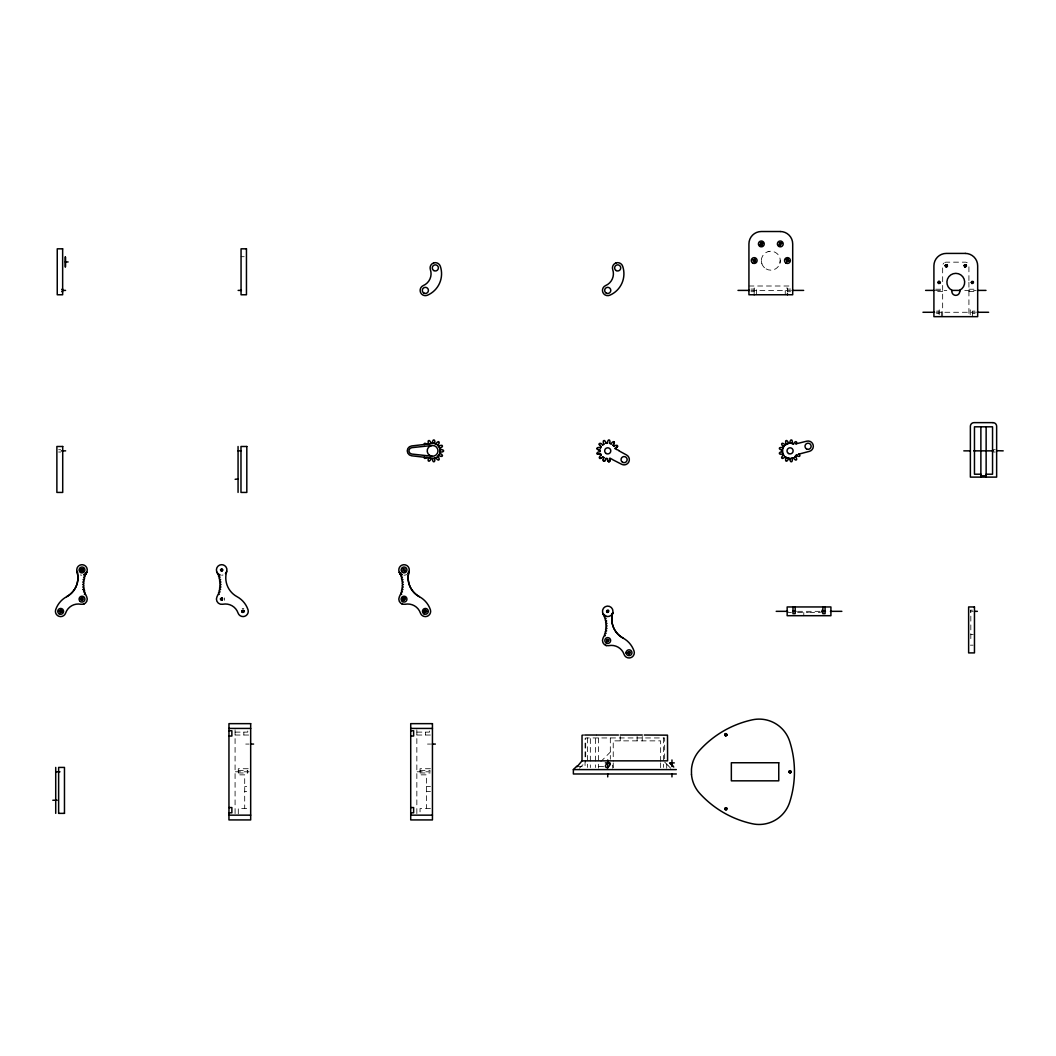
<?xml version="1.0" encoding="UTF-8"?>
<svg xmlns="http://www.w3.org/2000/svg" width="1056" height="1056" viewBox="0 0 1056 1056"><rect width="100%" height="100%" fill="white"/><g stroke="black" fill="none" stroke-linecap="round" stroke-linejoin="round"><path stroke-width="0.75" stroke-dasharray="5 3.75" d="M803.788 615.701L803.788 612.493M970.372 611.173L973.13 611.332M779.896 263.38L780.278 260.132M600.772 761.653L610.315 752.096M579.374 768.2L584.826 762.894M768.108 251.592L769.032 251.368M241.058 256.7L244.174 256.7M748.928 286.004L791.327 286.004M751.04 289.08L754.182 289.08M787.446 289.08L790.601 289.08M935.656 289.225L942.665 289.225M968.92 289.225L975.916 289.225M751.12 290.4L790.508 290.4M935.392 290.4L946.81 290.4M964.762 290.4L976.193 290.4M968.92 291.562L975.916 291.562M751.04 291.707L754.182 291.707M787.446 291.707L790.601 291.707M942.665 291.562L935.656 291.562M936.54 311.111L939.154 311.111M972.418 311.111L975.044 311.111M936.091 312.272L975.48 312.272M936.54 313.447L939.154 313.447M972.418 313.447L975.044 313.447M58.634 449.698L60.68 449.698M992.548 449.698L995.28 449.698M58.634 452.021L60.68 452.021M972.418 610.157L970.372 610.157L970.372 612.48L972.418 612.493M797.544 611.332L820.525 611.332M788.278 612.493L791.393 612.493M797.597 612.493L808.474 612.493M809.596 612.493L820.472 612.493M970.82 634.379L973.249 634.379M970.411 645.176L973.117 645.176M235.079 732.112L247.764 732.112L247.764 729.854M416.843 732.112L429.528 732.112L429.528 729.854M235.079 735.029L248.648 735.029M416.843 735.029L430.412 735.029M245.731 744.071L248.873 744.071M427.495 744.071L430.637 744.071M577.183 766.682L585.05 766.445L585.077 738.659M603.636 766.682L595.584 766.326M248.2 768.728L238.286 768.728L238.286 774.853L244.702 774.853L244.702 808.553M430.412 768.728L420.05 768.728L420.05 774.853L426.466 774.853L426.466 808.553M238.286 770.629L247.764 770.629M420.05 770.629L430.162 770.629M235.369 771.791L250.681 771.791M417.133 771.791L430.32 771.791M238.286 772.966L247.764 772.966M420.05 772.966L430.162 772.966M244.702 786.39L246.695 786.39M426.466 786.39L430.452 786.39M244.702 791.538L246.695 791.538M426.466 791.538L430.452 791.538M246.695 808.408L238.286 808.553L238.286 815.417M430.452 808.408L420.05 808.553L420.05 815.417M992.548 452.021L995.28 452.021M664.66 762.062L667.88 765.336M670.758 768.306L668.052 765.521M666.706 764.108L666.706 768.266M761.851 263.789L761.323 260.7M972.418 316.655L972.418 309.936L970.226 309.936L970.226 316.655M970.82 616.15L970.82 639.197M968.92 280.579L968.92 265.808A3.643 3.643 0 0 0 968.854 265.148M968.92 282.216L968.92 313.368M942.665 316.655L942.665 265.808A3.643 3.643 0 0 1 943.853 263.116M941.345 316.655L941.345 309.936L939.154 309.936L939.154 316.655M787.446 292.076L787.446 288.05L785.255 288.05L785.255 294.756M756.373 294.756L756.373 288.05L754.182 288.05L754.182 293.264M664.66 758.842L664.66 737.946L585.697 737.946L585.697 762.062M663.564 737.946L663.564 767.435M660.647 761.363L660.647 740.863L613.232 740.863L613.232 761.363M660.647 762.947L660.647 767.672M642.259 736.494L642.259 740.863M637.111 736.494L637.111 740.863M620.242 736.494L620.242 740.863M613.232 762.947L613.232 767.672M610.315 737.946L610.315 759.238M598.501 737.946L598.501 768.148M595.584 738.619L595.584 767.554M590.33 738.619L590.33 767.554M587.413 737.946L587.413 767.435M425.594 732.112L425.594 735.029M416.843 729.854L416.843 815.417M247.764 770.669L247.764 772.913M243.83 732.112L243.83 735.029M235.079 729.854L235.079 815.417M612.731 768.306A10.415 6.56 -24.5 0 0 612.85 767.844L612.718 765.521A5.9 3.683 -26.5 0 0 612.533 765.178M406.679 574.49A5.254 5.254 0 0 1 403.92 575.203M242.18 608.533A2.917 2.917 0 0 1 243.83 608.52M224.36 597.947A2.917 2.917 0 0 1 224.36 600.27M223.001 575.018A5.254 5.254 0 0 1 221.588 575.177M81.774 575.203A5.254 5.254 0 0 1 80.362 574.939M967.19 262.72A3.643 3.643 0 0 0 965.276 262.165L946.308 262.165A3.643 3.643 0 0 0 944.394 262.72M766.075 268.897A9.478 9.478 0 0 0 780.292 260.687A9.478 9.478 0 0 0 766.075 252.476A9.478 9.478 0 0 0 766.075 268.897"/><path stroke-width="1.5" d="M238.062 478.975L235.145 479.305M996.64 450.688L1003.2 450.859M432.472 458.66L432.538 460.192A3.92 3.92 0 0 0 432.96 461.076A5.702 5.702 0 0 0 433.448 461.762A10.943 10.943 0 0 0 434.372 461.657L434.689 460.865A3.92 3.92 0 0 0 434.887 459.901L434.584 458.41M607.609 458.66L607.675 460.192A4.198 4.198 0 0 0 608.084 461.076A5.702 5.702 0 0 0 608.586 461.762A10.943 10.943 0 0 0 609.497 461.657L609.616 461.406A4.356 4.356 0 0 0 610.012 459.901L609.708 458.41M789.954 458.66L790.02 460.192A4.198 4.198 0 0 0 790.429 461.076A5.702 5.702 0 0 0 790.931 461.762A10.943 10.943 0 0 0 791.842 461.657L791.96 461.406A4.356 4.356 0 0 0 792.37 459.901L792.053 458.41M405.385 599.135L403.854 600.362M83.12 570.662C76.771 571.534 83.873 566.887 83.279 569.567M755.423 260.964C755.053 264.739 749.958 257.096 755.489 260.41M788.753 260.634L788.726 260.832M82.46 597.854L80.665 598.95L82.183 600.376L80.665 598.963L81.457 597.868L82.804 598.052L83.266 599.32L82.355 600.336M60.152 612.533C57.856 608.784 64.231 611.134 61.789 612.031M426.69 611.332L425.858 612.546M726.924 735.134C725.736 737.444 723.254 733.801 725.842 733.537C728.495 736.494 726.185 732.349 724.693 734.501M724.68 808.843L726.013 810.031L726.937 808.474L726.739 809.609L724.865 809.516L725.472 807.774M790.97 772.53C789.188 774.391 787.882 770.194 790.39 770.669C792.383 774.431 790.68 768.926 788.924 771.593M611.239 443.903L612.005 442.583A4.198 4.198 0 0 1 612.797 441.976A5.702 5.702 0 0 1 613.549 441.606A10.943 10.943 0 0 1 614.315 442.134L614.302 442.411A4.356 4.356 0 0 1 613.958 443.916L612.982 445.104M59.36 611.358L59.783 610.368L59.387 611.094M80.718 570.148L81.286 568.854L82.579 568.748M724.667 734.712L725.63 735.86L726.871 735.24M80.705 569.87L82.355 568.669M440.233 451.374L439.969 452.918M626.195 652.199L626.195 653.255A2.917 2.917 0 0 0 630.67 655.156A2.917 2.917 0 0 0 630.67 650.298A2.917 2.917 0 0 0 626.195 652.199L626.195 653.255M605.972 458.462L605.537 459.928A4.356 4.356 0 0 1 604.494 461.063L604.283 461.248A10.943 10.943 0 0 1 603.412 460.918A5.702 5.702 0 0 1 603.293 460.073A4.198 4.198 0 0 1 603.332 459.096L603.992 457.71M430.848 458.462L430.478 459.809A3.92 3.92 0 0 1 429.792 460.693L429.158 461.248A10.943 10.943 0 0 1 428.287 460.918A5.702 5.702 0 0 1 428.168 460.073A3.92 3.92 0 0 1 428.208 459.096L428.868 457.71M788.317 458.462L787.895 459.928A4.356 4.356 0 0 1 786.839 461.063L786.628 461.248A10.943 10.943 0 0 1 785.756 460.918A5.702 5.702 0 0 1 785.638 460.073A4.198 4.198 0 0 1 785.69 459.096L786.337 457.71M434.584 443.309L434.874 441.817A3.92 3.92 0 0 0 434.689 440.854L434.372 440.062A10.943 10.943 0 0 0 433.448 439.956A5.702 5.702 0 0 0 432.96 440.642A3.92 3.92 0 0 0 432.538 441.54L432.472 443.058M609.708 443.309L610.012 441.817A4.356 4.356 0 0 0 609.602 440.326L609.497 440.062A10.943 10.943 0 0 0 608.586 439.956A5.702 5.702 0 0 0 608.084 440.642A4.198 4.198 0 0 0 607.662 441.54L607.609 443.058M792.053 443.309L792.356 441.817A4.356 4.356 0 0 0 791.947 440.326L791.842 440.062A10.943 10.943 0 0 0 790.931 439.956A5.702 5.702 0 0 0 790.429 440.642A4.198 4.198 0 0 0 790.007 441.54L789.954 443.058M724.693 808.672L725.525 807.761L726.739 808.13M419.39 596.693A21.516 21.516 0 0 1 409.068 571.481L408.54 573.58A21.516 21.516 0 0 0 419.39 596.693A23.338 23.338 0 0 1 430.36 609.642A5.254 5.254 0 0 1 427.086 616.321A5.254 5.254 0 0 1 420.42 613.048A13.385 13.385 0 0 0 405.095 604.27A5.254 5.254 0 0 1 399.353 596.772A27.377 27.377 0 0 0 400.343 594.541L401.689 594.304L400.805 593.261A27.377 27.377 0 0 0 401.122 592.271L402.428 591.928L401.478 590.964A27.377 27.377 0 0 0 401.689 589.961L402.97 589.499L401.927 588.628A27.377 27.377 0 0 0 402.059 587.598L403.3 587.03L402.178 586.252A27.377 27.377 0 0 0 402.23 585.222L403.405 584.536L402.23 583.862A27.377 27.377 0 0 0 402.178 582.833L403.3 582.054L402.059 581.473A27.377 27.377 0 0 0 401.927 580.457L402.97 579.586L401.689 579.124A27.377 27.377 0 0 0 401.478 578.107L402.428 577.157L401.122 576.8A27.377 27.377 0 0 0 400.805 575.824L401.689 574.781L400.343 574.543A27.377 27.377 0 0 0 399.353 572.299L401.095 574.292A3.934 3.934 0 0 0 401.716 574.649L401.874 574.728M623.066 638.075A21.516 21.516 0 0 1 612.744 612.863L612.216 614.948A21.516 21.516 0 0 0 623.066 638.075A23.338 23.338 0 0 1 634.036 651.024A5.254 5.254 0 0 1 630.762 657.69A5.254 5.254 0 0 1 624.096 654.43A13.385 13.385 0 0 0 608.771 645.652A5.254 5.254 0 0 1 603.029 638.154A27.364 27.364 0 0 0 604.019 635.91L605.365 635.672L604.494 634.63A27.364 27.364 0 0 0 604.798 633.653L606.104 633.296L605.154 632.346A27.364 27.364 0 0 0 605.378 631.33L606.646 630.868L605.603 629.996A27.364 27.364 0 0 0 605.748 628.98L606.976 628.399L605.867 627.62A27.364 27.364 0 0 0 605.906 626.591L607.081 625.918L605.906 625.231A27.364 27.364 0 0 0 605.867 624.202L606.976 623.423L605.748 622.855A27.364 27.364 0 0 0 605.603 621.839L606.646 620.954L605.378 620.492A27.364 27.364 0 0 0 605.154 619.489L606.104 618.526L604.798 618.182A27.364 27.364 0 0 0 604.494 617.192L605.365 616.15L604.019 615.925A27.364 27.364 0 0 0 603.029 613.681L605.88 616.242M405.214 570.504L404.91 568.973L403.339 568.828M439.837 453.341L439.85 453.314A9.398 9.398 0 0 0 439.969 452.918M409.068 571.481L408.474 572.774M612.744 612.863L612.15 614.156M796.369 443.744L796.435 443.546A4.963 4.963 0 0 0 796.646 442.332L796.66 442.134A10.943 10.943 0 0 0 795.894 441.606A5.702 5.702 0 0 0 795.142 441.976A4.198 4.198 0 0 0 794.35 442.57L793.597 443.903M782.879 448.232L783.037 447.836A7.92 7.92 0 0 1 783.42 447.071L784.027 446.16M83.714 589.723L83.081 589.499L84.124 588.628A27.377 27.377 0 0 1 83.992 587.598L82.751 587.03L83.873 586.252A27.377 27.377 0 0 1 83.82 585.222L82.645 584.536L83.82 583.862A27.377 27.377 0 0 1 83.873 582.833L82.751 582.054L83.992 581.473A27.377 27.377 0 0 1 84.124 580.457L83.081 579.586L84.361 579.124A27.377 27.377 0 0 1 84.586 578.107L83.622 577.157L84.929 576.8A27.377 27.377 0 0 1 85.246 575.81L84.374 574.781L85.708 574.543L86.698 572.299L84.955 574.292A3.934 3.934 0 0 1 84.335 574.649L84.176 574.728M644.279 735.029L667.498 735.161L667.577 760.848L582.014 760.848L577.13 766.682M436.115 443.903L436.88 442.583A3.92 3.92 0 0 1 437.672 441.989A5.702 5.702 0 0 1 438.425 441.606A10.943 10.943 0 0 1 439.19 442.134A5.702 5.702 0 0 1 439.098 442.966A3.92 3.92 0 0 1 438.821 443.916L437.857 445.104M788.647 261.056L786.958 261.756M439.283 454.582L437.633 456.628M614.077 446.332L615.239 445.566A4.198 4.198 0 0 1 616.334 445.355A5.702 5.702 0 0 1 617.192 445.368A10.943 10.943 0 0 1 617.615 446.186L617.47 446.437A4.356 4.356 0 0 1 616.466 447.612L615.054 448.206M780.529 242.616C776.992 246.629 784.476 243.355 780.582 242.629M426.941 457.446L426.571 457.802A3.92 3.92 0 0 1 425.542 458.264L424.723 458.449A10.943 10.943 0 0 1 424.103 457.763L424.156 457.604A5.346 5.346 0 0 1 424.314 457.156M602.633 456.773L601.577 457.882A4.198 4.198 0 0 1 600.679 458.264A5.702 5.702 0 0 1 599.848 458.449A10.943 10.943 0 0 1 599.24 457.763L599.32 457.499A4.356 4.356 0 0 1 600.006 456.113L601.234 455.189M784.991 456.773L783.922 457.882A4.356 4.356 0 0 1 782.47 458.396L782.192 458.449A10.943 10.943 0 0 1 781.585 457.763L781.664 457.499A4.356 4.356 0 0 1 782.364 456.113L783.578 455.189M761.363 242.59C757.944 248.741 765.943 242.194 761.455 242.603M405.068 570.755L404.501 571.177M760.399 242.972L760.505 242.88M61.697 612.15L60.456 612.625M779.315 243.038L779.816 242.682M62.647 289.08L61.789 289.37M676.328 773.982L573.368 773.982L573.368 769.6L576.919 766.062M405.174 598.356L402.983 598.343L403.709 600.336M403.3 598.013L405.068 598.211M438.953 446.332L440.246 445.526A3.92 3.92 0 0 1 441.21 445.355A5.702 5.702 0 0 1 442.055 445.368A10.943 10.943 0 0 1 442.49 446.186A5.702 5.702 0 0 1 442.028 446.899A3.92 3.92 0 0 1 441.342 447.612L439.93 448.206M403.432 568.775L402.772 570.306L404.21 571.243M429.409 457.829L411.642 455.796A4.963 4.963 0 0 1 411.642 445.936L429.409 443.903M435.904 457.763L434.676 458.225M84.097 603.94L83.424 604.177M600.468 453.737L599.016 454.212A4.198 4.198 0 0 1 598.039 454.146A5.702 5.702 0 0 1 597.221 453.922A10.943 10.943 0 0 1 596.996 453.024L597.194 452.826A4.356 4.356 0 0 1 598.462 451.928L599.966 451.678M782.813 453.737L781.506 454.199A4.356 4.356 0 0 1 779.843 454.001L779.566 453.922A10.943 10.943 0 0 1 779.341 453.024L779.539 452.826A4.356 4.356 0 0 1 780.806 451.928L782.311 451.678M430.333 443.546L431.244 443.322M798.283 454.278L809.411 451.348A5.254 5.254 0 0 0 813.16 444.972A5.254 5.254 0 0 0 806.81 441.17L795.643 443.929M791.512 458.383L793.399 457.763A7.656 7.656 0 0 1 791.393 458.41M599.848 458.449L600.125 458.41A4.356 4.356 0 0 0 601.59 457.882M440.326 449.803L441.844 449.684A3.92 3.92 0 0 1 442.781 449.988A5.702 5.702 0 0 1 443.533 450.397A10.943 10.943 0 0 1 443.533 451.321A5.702 5.702 0 0 1 442.781 451.73A3.92 3.92 0 0 1 441.844 452.034L440.326 451.915M433.369 458.476L432.102 458.502M432.023 445.5L411.827 447.665A3.208 3.208 0 0 0 411.827 454.054L432.023 456.232M790.271 772.939L788.911 771.896M82.104 600.376L80.665 599.135M432.274 443.216L433.369 443.243M822.888 606.962L830.914 606.949L830.914 615.701L787.156 615.701L787.156 606.949L795.181 606.962M65.327 261.954L68.112 261.954M62.304 290.4L65.564 290.4M238.141 290.4L241.402 290.4M737.999 290.4L749.483 290.4M792.145 290.4L803.642 290.4M925.597 290.4L933.755 290.4M951.707 290.4L959.864 290.4M977.83 290.4L985.987 290.4M61.789 291.562L62.647 291.852M922.97 312.272L934.454 312.272M977.13 312.272L988.614 312.272M61.38 450.859L65.644 450.859M238.062 450.859L240.9 450.859M963.811 450.859L970.372 450.859M973.658 450.859L993.353 450.859M980.879 474.21L974.464 474.21L974.464 426.809L992.548 426.809L992.548 474.21L986.132 474.21M980.879 475.82L986.132 475.82M776.213 611.332L787.697 611.332M792.62 611.332L795.907 611.332M822.162 611.332L825.449 611.332M830.372 611.332L841.856 611.332M974.543 611.332L977.381 611.332M228.954 728.429L250.681 728.429M410.718 728.429L432.445 728.429M228.954 730.765L231.871 730.765L231.871 736.019L228.954 736.019M410.718 730.765L413.635 730.765L413.635 736.019L410.718 736.019M583.268 735.029L582.028 735.332L582.014 760.848M584.707 735.029L595.94 735.029M596.746 735.029L618.42 735.029M620.242 735.029L642.259 735.029M250.457 744.071L253.598 744.071M432.221 744.071L435.362 744.071M605.405 762.894L610.051 762.894M674.282 762.894L669.636 762.894L670.639 763.937M573.368 769.6L676.328 769.6M55.717 771.791L59.968 771.791M52.8 800.237L57.182 800.237M228.954 807.563L231.871 807.563L231.871 812.816L228.954 812.816M410.718 807.563L413.635 807.563L413.635 812.816L410.718 812.816M58.634 813.371L64.469 813.371M228.954 815.153L250.681 815.153M410.718 815.153L432.445 815.153M81.906 571.243L82.949 570.874L80.916 570.662M726.04 807.734L726.739 808.144M782.311 450.041L780.806 449.79A4.356 4.356 0 0 1 779.552 448.879L779.341 448.694A10.943 10.943 0 0 1 779.566 447.797L779.843 447.704A4.356 4.356 0 0 1 781.374 447.493L782.813 447.982M599.966 450.041L598.462 449.79A4.198 4.198 0 0 1 597.617 449.262A5.702 5.702 0 0 1 596.996 448.694A10.943 10.943 0 0 1 597.221 447.797L597.485 447.704A4.356 4.356 0 0 1 599.029 447.493L600.468 447.982M431.416 458.423L430.36 458.185M425.04 612.599L424.446 612.256M434.676 443.494L436.207 444.114M606.302 645.559L605.629 645.322M402.626 604.177L401.953 603.94M597.221 453.922L597.485 454.014A4.356 4.356 0 0 0 599.029 454.225M81.655 571.204L80.784 570.398M439.93 453.512L441.329 454.12A3.92 3.92 0 0 1 442.015 454.832A5.702 5.702 0 0 1 442.49 455.532A10.943 10.943 0 0 1 442.055 456.35A5.702 5.702 0 0 1 441.21 456.364A3.92 3.92 0 0 1 440.233 456.205L438.953 455.387M83.081 589.499L84.361 589.961M610.025 458.159L612.322 459.426A5.003 5.003 0 0 0 613.364 460.033L621.654 464.284A5.254 5.254 0 0 0 628.729 462.106A5.254 5.254 0 0 0 626.617 455.017L618.658 450.674M615.08 448.721L616.915 449.671A3.498 3.498 0 0 1 617.522 449.83L617.76 449.922A5.346 5.346 0 0 1 618.433 450.265L618.658 450.397M783.578 446.53L782.456 445.711A4.356 4.356 0 0 1 781.678 444.22L781.585 443.956A10.943 10.943 0 0 1 782.192 443.269L782.47 443.309A4.356 4.356 0 0 1 783.935 443.837L784.991 444.946M601.234 446.53L600.019 445.606A4.198 4.198 0 0 1 599.518 444.761A5.702 5.702 0 0 1 599.24 443.956A10.943 10.943 0 0 1 599.848 443.269L600.125 443.309A4.356 4.356 0 0 1 601.59 443.837L602.633 444.946M796.422 455.387L797.716 456.205A4.198 4.198 0 0 0 798.692 456.364A5.702 5.702 0 0 0 799.537 456.35A10.943 10.943 0 0 0 799.96 455.532L799.854 455.334A5.412 5.412 0 0 0 799.458 454.78A4.686 4.686 0 0 0 799.168 454.436L798.824 454.133M786.733 261.637L786.786 259.406L788.753 260.41M785.202 456.773L785.994 457.34A7.524 7.524 0 0 0 786.865 457.816L789.215 458.476A7.986 7.986 0 0 0 789.73 458.515L790.482 458.502A7.656 7.656 0 0 1 785.136 456.72M437.633 445.091L439.296 447.163M673.754 767.039L671.801 765.112M672.976 766.273L671.999 765.296M671.893 765.204L670.56 763.858M596.996 448.694L597.194 448.892A4.356 4.356 0 0 0 598.462 449.803M795.326 456.628L796.29 457.802A4.198 4.198 0 0 1 796.58 458.753A5.702 5.702 0 0 1 796.66 459.598A10.943 10.943 0 0 1 795.894 460.126A5.702 5.702 0 0 1 795.142 459.743A4.198 4.198 0 0 1 794.35 459.149L793.597 457.829M437.857 456.628L438.821 457.802A3.92 3.92 0 0 1 439.098 458.753A5.702 5.702 0 0 1 439.19 459.598A10.943 10.943 0 0 1 438.425 460.126A5.702 5.702 0 0 1 437.672 459.743A3.92 3.92 0 0 1 436.88 459.149L436.115 457.829M426.941 444.286L426.571 443.929A3.92 3.92 0 0 0 425.542 443.454L424.723 443.269A10.943 10.943 0 0 0 424.103 443.956L424.156 444.114A5.346 5.346 0 0 0 424.314 444.563M608.586 461.762L608.401 461.551A4.356 4.356 0 0 1 607.662 460.192M424.261 612.031L424.908 610.104L426.677 611.147M786.337 444.008L785.717 442.768A4.198 4.198 0 0 1 785.651 441.646A5.702 5.702 0 0 1 785.756 440.801A10.943 10.943 0 0 1 786.628 440.471L786.852 440.642A4.356 4.356 0 0 1 787.895 441.791L788.317 443.256M603.992 444.008L603.372 442.768A4.198 4.198 0 0 1 603.293 441.646A5.702 5.702 0 0 1 603.412 440.801A10.943 10.943 0 0 1 604.283 440.471L604.507 440.642A4.356 4.356 0 0 1 605.55 441.791L605.972 443.256M428.868 444.008L428.248 442.768A3.92 3.92 0 0 1 428.168 441.646A5.702 5.702 0 0 1 428.287 440.801A10.943 10.943 0 0 1 429.158 440.471L429.792 441.025A3.92 3.92 0 0 1 430.412 441.791L430.848 443.256M783.248 454.331L782.892 453.512M603.029 613.681L604.019 615.925M399.353 572.299L400.343 574.543M84.361 589.961A27.377 27.377 0 0 0 84.586 590.964L83.622 591.928L84.929 592.271A27.377 27.377 0 0 0 85.246 593.261L84.374 594.304L85.708 594.528A27.377 27.377 0 0 0 86.698 596.772A5.254 5.254 0 0 1 80.956 604.27A13.385 13.385 0 0 0 65.63 613.048A5.254 5.254 0 0 1 58.964 616.321A5.254 5.254 0 0 1 55.704 609.642A23.338 23.338 0 0 1 66.66 596.693A21.516 21.516 0 0 0 76.982 571.481L77.576 572.774A5.254 5.254 0 0 1 79.49 565.343A5.254 5.254 0 0 1 86.777 567.772A5.254 5.254 0 0 1 83.846 574.873M439.837 448.378L439.877 448.47A8.131 8.131 0 0 1 440.009 448.972L440.233 450.384M599.24 443.956L599.32 444.233A4.356 4.356 0 0 0 600.006 445.619M76.982 571.481L77.51 573.58A21.516 21.516 0 0 1 66.66 596.693M782.588 452.509L782.483 451.836A7.524 7.524 0 0 1 782.417 450.846L782.588 449.209A7.656 7.656 0 0 0 782.615 452.588M603.412 460.918L603.359 460.64A4.356 4.356 0 0 1 603.332 459.096M986.132 426.809L986.132 477.114M980.879 426.809L980.879 477.114M825.079 606.949L825.079 613.668L822.888 613.668L822.888 606.949L795.181 606.949L795.181 613.668L792.99 613.668L792.99 606.949M822.162 610.17L822.162 612.48M787.446 293.634L787.446 294.756M754.182 294.004L754.182 294.756M671.959 759.977L671.959 766.484M671.959 773.982L671.959 776.899M607.728 759.977L607.728 768.108M607.728 773.982L607.728 776.899M238.062 446.49L238.062 492.426M65.564 257.228L65.564 266.666M65.195 256.846L65.195 267.049M64.469 813.358L64.469 767.422L58.634 767.422L58.634 813.358M55.717 767.422L55.717 813.358M401.834 574.715A5.254 5.254 0 0 1 399.498 567.323A5.254 5.254 0 0 1 407.075 565.66A5.254 5.254 0 0 1 408.038 573.355M226.71 571.468A21.516 21.516 0 0 0 237.032 596.68A23.338 23.338 0 0 1 247.988 609.629A5.254 5.254 0 0 1 244.728 616.295A5.254 5.254 0 0 1 238.062 613.034A13.385 13.385 0 0 0 222.724 604.256A5.254 5.254 0 0 1 216.982 596.759A27.364 27.364 0 0 0 217.985 594.515L219.318 594.277L218.447 593.234A27.364 27.364 0 0 0 218.764 592.258L220.07 591.901L219.107 590.938A27.364 27.364 0 0 0 219.331 589.934L220.612 589.472L219.569 588.601A27.364 27.364 0 0 0 219.701 587.585L220.942 587.004L219.82 586.225A27.364 27.364 0 0 0 219.872 585.196L221.047 584.522L219.872 583.836A27.364 27.364 0 0 0 219.82 582.806L220.942 582.028L219.701 581.46A27.364 27.364 0 0 0 219.569 580.43L220.612 579.559L219.331 579.097A27.364 27.364 0 0 0 219.107 578.094L220.07 577.13L218.764 576.787A27.364 27.364 0 0 0 218.447 575.797L219.318 574.754L217.985 574.517A27.364 27.364 0 0 0 216.982 572.273M220.176 574.966A5.254 5.254 0 0 1 216.955 567.64A5.254 5.254 0 0 1 224.704 565.633A5.254 5.254 0 0 1 225.443 573.606M85.708 574.543A27.377 27.377 0 0 1 86.698 572.299M783.341 454.766A7.986 7.986 0 0 1 783.077 454.318M784.146 455.717A7.656 7.656 0 0 1 782.879 453.499M782.813 448.417A7.656 7.656 0 0 1 784.172 445.975M607.464 458.515A7.656 7.656 0 0 1 606.144 458.357M603.94 457.512A7.656 7.656 0 0 1 602.844 456.76M601.286 454.991A7.656 7.656 0 0 1 600.666 453.816M600.098 451.532A7.656 7.656 0 0 1 600.098 450.199M600.666 447.916A7.656 7.656 0 0 1 601.286 446.728M602.844 444.972A7.656 7.656 0 0 1 603.94 444.22M606.144 443.375A7.656 7.656 0 0 1 607.464 443.216M609.8 443.507A7.656 7.656 0 0 1 611.054 443.969M612.995 445.315A7.656 7.656 0 0 1 613.866 446.305M604.283 461.248A5.702 5.702 0 0 0 604.93 460.693A4.198 4.198 0 0 0 605.55 459.928M609.497 461.657A5.702 5.702 0 0 0 609.814 460.865A4.198 4.198 0 0 0 610.012 459.901M617.615 446.186A5.702 5.702 0 0 1 617.153 446.899A4.198 4.198 0 0 1 616.466 447.612M614.315 442.134A5.702 5.702 0 0 1 614.236 442.966A4.198 4.198 0 0 1 613.958 443.916M429.106 444.048A7.656 7.656 0 0 1 440.26 450.859A7.656 7.656 0 0 1 429.106 457.67M964.115 265.69L965.171 266.97L966.438 265.914L966.095 264.99L966.253 266.442L964.775 266.864L964.537 264.911L966.398 265.531L965.131 266.97L964.207 265.333L966.016 264.911L964.115 265.624M402.772 598.95L403.55 600.283L402.772 598.937M220.519 569.831C221.483 573.434 224.479 567.191 222.011 571.058C217.985 569.831 225.139 567.217 220.519 569.831M220.519 599.003C222.512 603.148 223.621 595.333 220.519 599.003M241.864 611.226C242.788 614.948 246.035 609.14 242.26 610.447C247.606 610.632 240.874 614.117 241.877 611.16M606.566 611.226C607.477 614.935 610.711 609.18 606.989 610.421C606.619 615.648 610.751 608.137 606.58 611.12M606.566 640.398C607.213 643.909 610.804 638.933 607.24 639.448C605.88 644.701 611.213 637.547 606.58 640.292M627.898 652.621C629.878 656.74 631.026 648.991 627.898 652.621M786.139 260.423L786.139 260.423M937.992 282.322C939.286 286.321 940.988 279.378 940.196 282.968C935.458 284.869 941.49 278.546 938.005 282.242M945.146 265.703L946.202 266.97L947.338 266.35L947.126 264.99L947.456 265.98L946.163 266.97L945.305 265.214L947.232 265.096L946.625 266.93L945.173 265.558L947.047 264.911L945.16 265.624M971.256 282.322C971.85 285.78 975.533 280.975 971.995 281.345C970.174 286.268 976.193 279.761 971.269 282.242M424.076 611.173L425.858 610.104L424.09 611.094M627.911 652.555C629.93 656.845 630.947 649.004 627.911 652.555M220.532 598.937C222.552 603.214 223.568 595.399 220.532 598.937M610.051 764.122L610.012 764.518A4.58 2.838 -25.7 0 1 609.193 766.088A4.026 2.495 -25.7 0 1 608.85 766.471L606.989 767.514A1.69 1.016 -26 0 1 606.276 767.54L605.392 766.55A4.026 2.442 -27.4 0 1 605.444 765.983A4.58 2.772 -27.4 0 1 606.25 764.412L608.705 762.907L610.051 764.122M786.284 259.934L787.208 259.248L786.284 259.921M796.699 454.7L794.561 457.063A7.656 7.656 0 0 0 796.699 454.7M762.3 244.794L761.455 245.216L762.26 244.834M785.189 444.959L784.951 445.17A7.656 7.656 0 0 1 790.495 443.216L789.743 443.216A7.96 7.96 0 0 0 788.568 443.348L785.215 444.946M780.529 245.203L779.09 244.438L780.45 245.216M787.446 259.222L788.278 259.512L787.446 259.222M60.641 610.012L61.776 610.606L60.799 610.025M780.292 231.515L761.336 231.515A12.395 12.395 0 0 0 748.928 243.923L748.928 294.756L792.7 294.756L792.7 243.923A12.395 12.395 0 0 0 780.292 231.515M62.647 248.82L57.248 248.82L57.248 294.769L62.647 294.769L62.647 248.833M246.457 248.82L241.058 248.82L241.058 294.769L246.457 294.769L246.457 248.833M965.276 253.414L946.308 253.414A12.395 12.395 0 0 0 933.913 265.808L933.913 316.655L977.671 316.655L977.671 265.808A12.395 12.395 0 0 0 965.276 253.414M992.983 422.638L974.028 422.638A3.643 3.643 0 0 0 970.372 426.281L970.372 477.114L996.64 477.114L996.64 426.281A3.643 3.643 0 0 0 992.983 422.638M62.713 446.49L56.879 446.49L56.879 492.426L62.713 492.439L62.713 446.49M246.814 446.49L240.979 446.49L240.979 492.426L246.814 492.439L246.814 446.49M974.464 606.949L968.629 606.949L968.629 652.898L974.464 652.898L974.464 606.949M250.681 723.65L228.954 723.65L228.954 819.918L250.681 819.931L250.681 723.677M432.445 723.65L410.718 723.65L410.718 819.918L432.445 819.931L432.445 723.677M778.76 762.749L731.346 762.749L731.346 780.833L778.76 780.833L778.76 762.749M761.376 245.216L760.069 244.266L761.336 245.216M791.512 443.335L791.485 443.335A7.656 7.656 0 0 1 793.624 444.074L793.399 443.969A7.484 7.484 0 0 0 792.172 443.494L791.512 443.335M754.631 259.301L755.278 259.816L754.789 259.367M959.732 291.43L959.732 290.215A8.897 8.897 0 0 0 962.729 276.672A8.897 8.897 0 0 0 948.856 276.672A8.897 8.897 0 0 0 951.852 290.215L951.852 291.43A3.934 3.934 0 0 0 955.786 295.363A3.934 3.934 0 0 0 959.732 291.43M691.482 774.418L691.482 769.164A32.089 32.089 0 0 1 699.719 750.209A99.713 99.713 0 0 1 752.321 719.836A32.089 32.089 0 0 1 789.703 741.418A99.713 99.713 0 0 1 789.703 802.164A32.089 32.089 0 0 1 752.321 823.746A99.713 99.713 0 0 1 699.719 793.386A32.089 32.089 0 0 1 691.482 774.418M606.144 642.959A2.917 2.917 0 0 0 610.632 640.636A2.917 2.917 0 0 0 606.382 637.916A2.917 2.917 0 0 0 606.144 642.959M604.996 615.82A5.254 5.254 0 0 0 612.968 611.45A5.254 5.254 0 0 0 605.207 606.725A5.254 5.254 0 0 0 604.996 615.82M423.812 613.8A2.917 2.917 0 0 0 428.3 611.477A2.917 2.917 0 0 0 424.05 608.758A2.917 2.917 0 0 0 423.812 613.8M402.468 572.405A2.917 2.917 0 0 0 406.956 570.082A2.917 2.917 0 0 0 402.706 567.362A2.917 2.917 0 0 0 402.468 572.405M402.468 601.59A2.917 2.917 0 0 0 406.956 599.254A2.917 2.917 0 0 0 402.706 596.534A2.917 2.917 0 0 0 402.468 601.59M80.546 572.484A2.917 2.917 0 0 0 84.929 569.95A2.917 2.917 0 0 0 80.546 567.428A2.917 2.917 0 0 0 80.546 572.484M80.322 601.511A2.917 2.917 0 0 0 84.916 599.386A2.917 2.917 0 0 0 80.784 596.482A2.917 2.917 0 0 0 80.322 601.511M58.978 613.734A2.917 2.917 0 0 0 63.571 611.609A2.917 2.917 0 0 0 59.44 608.705A2.917 2.917 0 0 0 58.978 613.734M806.533 448.919A3.062 3.062 0 0 0 811.14 446.266A3.062 3.062 0 0 0 806.533 443.612A3.062 3.062 0 0 0 806.533 448.919M788.542 453.512A3.062 3.062 0 0 0 793.135 450.859A3.062 3.062 0 0 0 788.542 448.206A3.062 3.062 0 0 0 788.542 453.512M622.565 462.277A3.062 3.062 0 0 0 627.158 459.624A3.062 3.062 0 0 0 622.565 456.971A3.062 3.062 0 0 0 622.565 462.277M606.197 453.512A3.062 3.062 0 0 0 610.79 450.859A3.062 3.062 0 0 0 606.197 448.206A3.062 3.062 0 0 0 606.197 453.512M429.66 455.387A5.399 5.399 0 0 0 437.989 451.136A5.399 5.399 0 0 0 430.135 446.054A5.399 5.399 0 0 0 429.66 455.387M785.862 262.984A2.917 2.917 0 0 0 790.363 260.687A2.917 2.917 0 0 0 786.113 257.941A2.917 2.917 0 0 0 785.862 262.984M778.708 246.365A2.917 2.917 0 0 0 783.209 244.068A2.917 2.917 0 0 0 778.972 241.322A2.917 2.917 0 0 0 778.708 246.365M759.752 246.365A2.917 2.917 0 0 0 764.24 244.068A2.917 2.917 0 0 0 760.003 241.322A2.917 2.917 0 0 0 759.752 246.365M752.598 262.984A2.917 2.917 0 0 0 757.099 260.687A2.917 2.917 0 0 0 752.862 257.941A2.917 2.917 0 0 0 752.598 262.984M616.15 270.56A3.062 3.062 0 0 0 620.743 267.907A3.062 3.062 0 0 0 616.15 265.254A3.062 3.062 0 0 0 616.15 270.56M606.197 293.053A3.062 3.062 0 0 0 610.79 290.4A3.062 3.062 0 0 0 606.197 287.747A3.062 3.062 0 0 0 606.197 293.053M615.978 262.944A5.254 5.254 0 0 0 612.718 269.61A12.844 12.844 0 0 1 605.642 285.569A5.254 5.254 0 0 0 602.897 292.472A5.254 5.254 0 0 0 609.8 295.218A23.338 23.338 0 0 0 622.657 266.204A5.254 5.254 0 0 0 615.978 262.944M433.805 270.56A3.062 3.062 0 0 0 438.398 267.907A3.062 3.062 0 0 0 433.805 265.254A3.062 3.062 0 0 0 433.805 270.56M423.839 293.053A3.062 3.062 0 0 0 428.432 290.4A3.062 3.062 0 0 0 423.839 287.747A3.062 3.062 0 0 0 423.839 293.053M433.633 262.944A5.254 5.254 0 0 0 430.373 269.61A12.844 12.844 0 0 1 423.298 285.569A5.254 5.254 0 0 0 420.552 292.472A5.254 5.254 0 0 0 427.456 295.218A23.338 23.338 0 0 0 440.299 266.204A5.254 5.254 0 0 0 433.633 262.944"/></g></svg>
